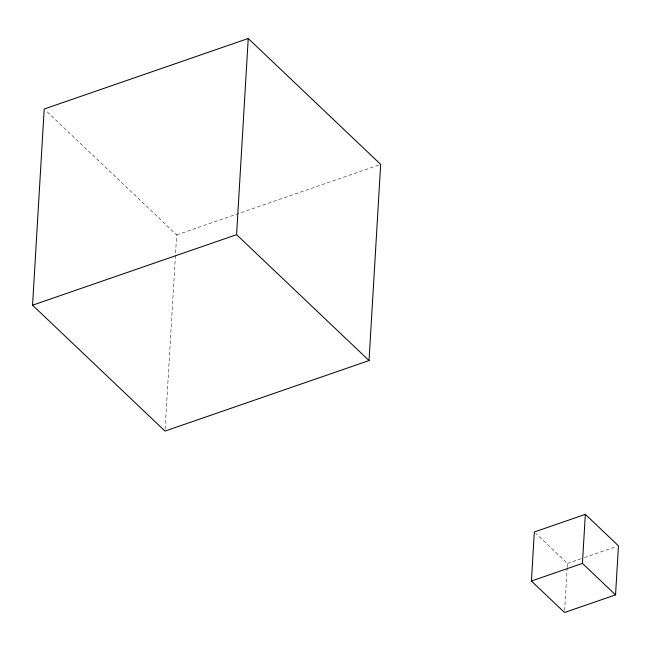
<?xml version="1.0" encoding="UTF-8"?>
<svg xmlns="http://www.w3.org/2000/svg" width="651" height="651" viewBox="0 0 651 651"><rect width="100%" height="100%" fill="white"/><g stroke="black" fill="none" stroke-linecap="round" stroke-linejoin="round"><path stroke-width="0.49" stroke-dasharray="3.25 2.44" d="M165.118 429.058L176.657 234.913L45.676 110.418M564.645 610.5L567.143 568.461M567.208 567.46L567.444 563.465L535.806 533.389M176.657 234.913L378.768 165.053M567.444 563.465L583.499 557.907M584.443 557.582L616.562 546.482"/><path stroke-width="0.98" d="M32.55 305.189L44.203 109.018L248.234 38.499L380.68 164.394L369.027 360.564L164.996 431.084L32.55 305.189L236.582 234.669L369.027 360.564M236.582 234.669L248.234 38.499M531.419 581.034L534.333 531.989L585.339 514.355L618.45 545.831L615.537 594.876L564.531 612.501L531.419 581.034L582.425 563.4L615.537 594.876M582.425 563.4L585.339 514.355"/></g></svg>
